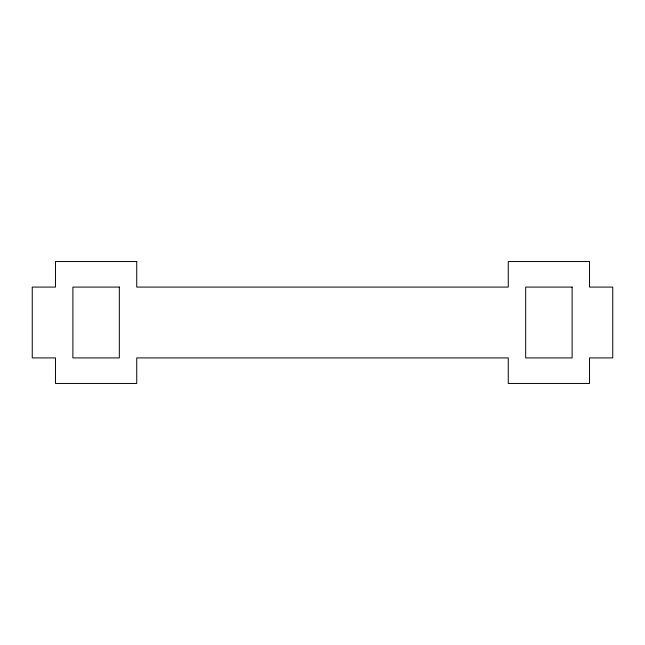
<?xml version="1.0" encoding="UTF-8"?>
<svg xmlns="http://www.w3.org/2000/svg" width="645" height="645" viewBox="0 0 645 645"><rect width="100%" height="100%" fill="white"/><g stroke="black" fill="none" stroke-linecap="round" stroke-linejoin="round"><path stroke-width="0.97" d="M136.74 261.548L55.47 261.548L55.47 287.089L32.25 287.089L32.25 357.911L55.47 357.911L55.47 383.453L136.74 383.453L136.74 357.911L508.26 357.911L508.26 383.453L589.53 383.453L589.53 357.911L612.75 357.911L612.75 287.089L589.53 287.089L589.53 261.548L508.26 261.548L508.26 287.089L136.74 287.089L136.74 261.548M119.325 287.089L72.885 287.089L72.885 357.911L119.325 357.911L119.325 287.089M572.115 287.089L525.675 287.089L525.675 357.911L572.115 357.911L572.115 287.089"/></g></svg>
